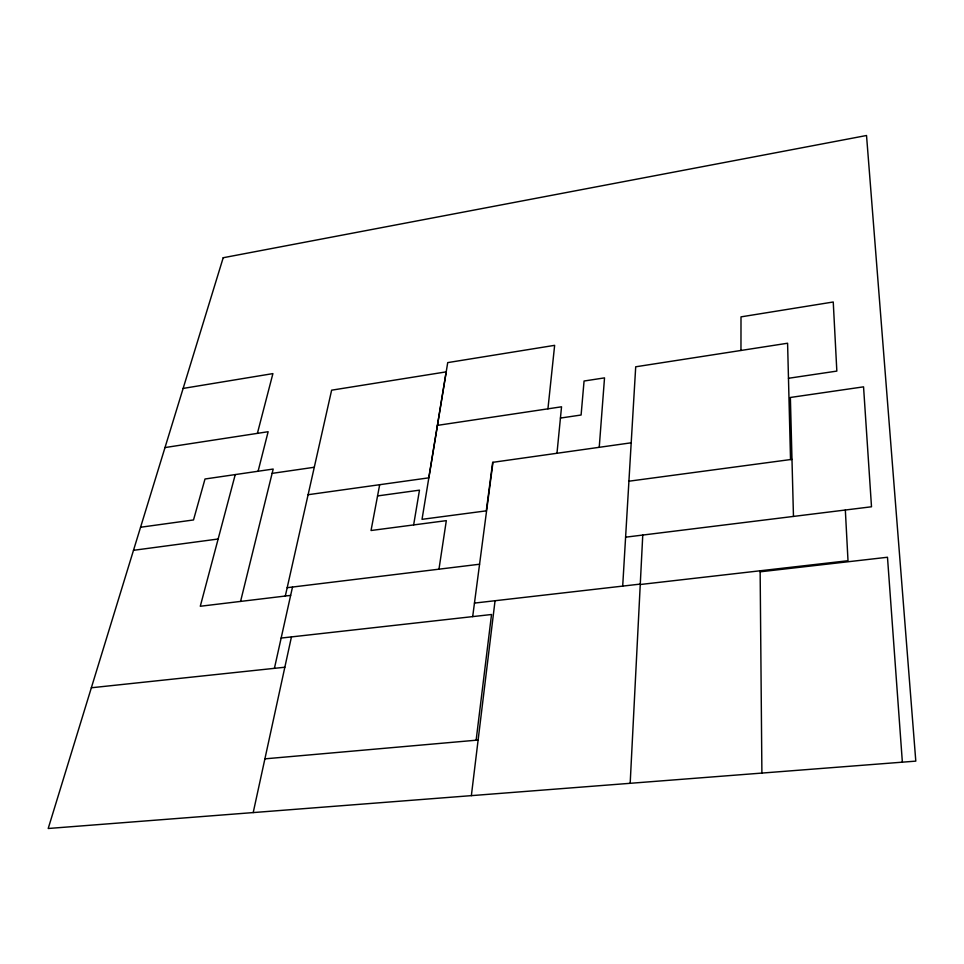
<?xml version="1.0" encoding="UTF-8"?>
<svg xmlns="http://www.w3.org/2000/svg" width="964" height="964" viewBox="0 0 964 964"><rect width="100%" height="100%" fill="white"/><g stroke="black" fill="none" stroke-linecap="round" stroke-linejoin="round"><path stroke-width="1.45" d="M740.967 350.462L741.003 316.867L833.245 301.997L836.836 371.092L788.468 378.286M630.179 783.298L642.759 535.044M622.696 586.112L635.71 366.79L787.588 343.232L790.528 459.551M599.234 447.308L604.524 377.876L584.063 381.021L581.099 415.014L560.433 418.063M556.975 453.273L561.542 406.796L437.427 425.377M547.938 408.832L554.637 345.341L447.718 362.609L422.027 519.331L486.29 510.848L492.676 462.346L631.191 442.801M471.36 795.637L495.05 600.729M476.132 740.219L491.532 614.502L281.151 638.06M472.685 616.611L492.978 462.298M438.969 569.182L446.32 520.644L371.032 530.513L379.683 484.699M413.64 524.934L419.473 490.158L377.563 495.93M253.207 812.58L291.441 636.915M274.415 668.341L292.502 587.04M285.308 596.029L331.628 390.179L446.199 371.863L428.823 477.831L308.106 494.713M240.566 601.416L273.186 469.046L205.007 479L193.511 519.945L140.563 527.248M258.099 471.251L268.137 431.715L165.001 447.561M257.4 433.366L272.908 373.61L183.136 388.42M235.252 474.577L200.283 606.26L290.646 595.391M272.113 473.372L314.288 467.263M628.914 481.205L791.986 459.358M133.502 550.311L218.141 539.009M625.6 537.177L871.504 506.775L863.551 386.841L790.372 397.469L793.468 516.415M287.188 587.691L479.566 564.229M474.457 603.09L640.277 584.088M640.253 584.509L848.007 560.723L845.332 510.004M760.15 571.809L887.483 557.252L902.364 762.163M91.351 687.766L284.838 667.233M264.907 758.849L478.108 740.039M760.138 570.772L761.897 773.068M223.202 257.737L48.2 828.498L915.8 761.126L866.528 135.502L223.202 257.737"/></g></svg>
